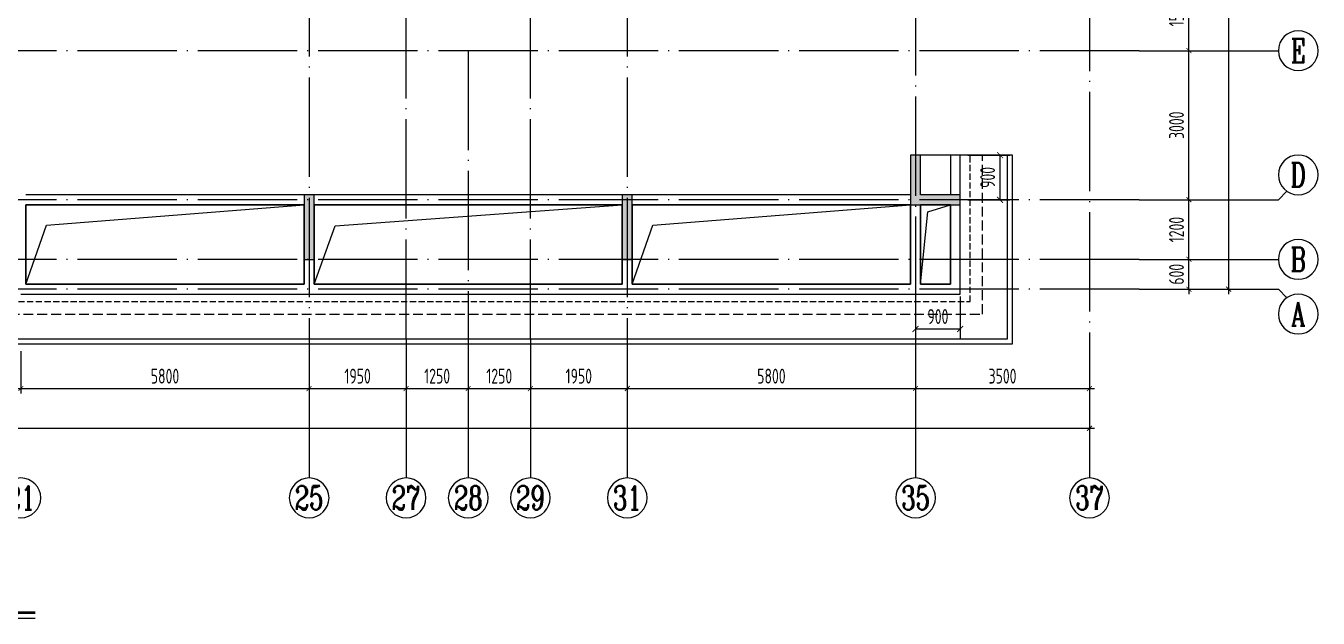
# Model space of a CAD drawing. Extents: x -461650 to 361314, y 245336 to 769729.
# Drawn here: x 17284 to 43284, y 289224 to 301144 of the extents above; entities that cross this region are included whole.
import ezdxf
from ezdxf.enums import TextEntityAlignment as Align

# ---------------------------------------------------------------- set-up
doc = ezdxf.new("R2010")
doc.units = 0
doc.header["$LTSCALE"] = 1000
for name, pattern in [('#P_--_20B1_001_t3$0$DASH', [0.35, 0.25, -0.1]), ('__DASH', [0.35, 0.25, -0.1]), ('DASH', [0.35, 0.25, -0.1]), ('DOTE', [2.42, 2, -0.2, 0.02, -0.2])]:
    doc.linetypes.add(name, pattern=pattern)
doc.layers.get('0').update_dxf_attribs({"linetype": 'CONTINUOUS'})
doc.layers.get('DEFPOINTS').update_dxf_attribs({"linetype": 'CONTINUOUS'})
for name, color, linetype in [('A-AXIS', 1, 'CONTINUOUS'), ('A-DOTE', 10, 'DOTE'), ('AXIS_NUM', 7, 'CONTINUOUS'), ('ROOF', 183, 'CONTINUOUS'), ('S-D洞口', 4, 'CONTINUOUS'), ('S-L主梁线', 4, 'DASH'), ('S-Q墙填充', 252, 'CONTINUOUS'), ('S-Q墙实线', 6, 'CONTINUOUS'), ('S-Q墙标注', 3, 'CONTINUOUS'), ('S-Y一般标注', 3, 'CONTINUOUS'), ('S-引出线', 40, 'CONTINUOUS'), ('看线', 251, 'CONTINUOUS')]:
    doc.layers.add(name, color=color, linetype=linetype)
doc.styles.add('TSSD_Axis', font='complex.shx', dxfattribs={"width": 0.7, "bigfont": 'hztxt.shx'})
doc.styles.add('TSSD_DIMENSION', font='Tssdeng.shx', dxfattribs={"width": 0.7, "bigfont": 'tssdchn.shx'})
doc.styles.add('TSSD_REIN', font='tssdeng.shx', dxfattribs={"width": 0.7, "height": 300, "bigfont": 'tssdchn.shx'})
doc.styles.add('结构文字', font='zstxt.shx', dxfattribs={"width": 0.7, "bigfont": 'zshz.shx'})
doc.dimstyles.new('STRUCK', dxfattribs={"dimtxt": 400, "dimasz": 121, "dimexe": 200, "dimexo": 150, "dimgap": 115, "dimtad": 1, "dimdec": 0, "dimdsep": 46, "dimtxsty": '结构文字', "dimblk": 'ARCHTICK', "dimcen": 400, "dimclrd": 3, "dimclre": 3, "dimclrt": 7, "dimadec": 0, "dimazin": 0, "dimtfac": 1, "dimtdec": 0, "dimtix": 1, "dimtmove": 2, "dimatfit": 3, "dimldrblk": '_DIMX', "dimfxl": 0, "dimtolj": 1, "dimtzin": 0, "dimarcsym": 0})
doc.dimstyles.new('TSSD_100_100', dxfattribs={"dimtxt": 300, "dimasz": 100, "dimexe": 100, "dimexo": 250, "dimgap": 100, "dimtad": 1, "dimdec": 0, "dimzin": 0, "dimdsep": 46, "dimtxsty": 'TSSD_DIMENSION', "dimblk": 'ARCHTICK', "dimcen": 0, "dimdle": 100, "dimclrt": 7, "dimadec": 0, "dimazin": 0, "dimtfac": 1, "dimtdec": 0, "dimtix": 1, "dimtmove": 2, "dimatfit": 3, "dimldrblk": 'ARCHTICK', "dimfxl": 0, "dimtolj": 1, "dimtzin": 0, "dimarcsym": 0})

# ---------------------------------------------------------------- blocks, each defined once
blk = doc.blocks.new('ts_axno')
at = {"color": 0, "linetype": 'ByBlock', "lineweight": -2}
blk.add_circle((0, 0), 0.5, dxfattribs=at)
at = {"color": 0, "linetype": 'ByBlock', "lineweight": -2, "style": 'TSSD_Axis', "width": 0.7}
blk.add_attdef('A', text='', height=0.6, dxfattribs=at).set_placement((0, 0), align=Align.MIDDLE_CENTER)
blk = doc.blocks.new('_ArchTick')
at = {"color": 0, "linetype": 'ByBlock', "const_width": 0.15}
blk.add_lwpolyline([(-0.5, -0.5), (0.5, 0.5)], dxfattribs=at)
blk = doc.blocks.new('*D330')
at = {"layer": 'DEFPOINTS', "color": 0}
for p in [(33100, 3600), (38900, 3600), (38900, 2600)]:
    blk.add_point(p, dxfattribs=at)
at = {"layer": 'S-Y一般标注', "color": 0, "lineweight": -2}
for p, q in [((33100, 3350), (33100, 2500)), ((38900, 3350), (38900, 2500)), ((33000, 2600), (39000, 2600))]:
    blk.add_line(p, q, dxfattribs=at)
at = {"layer": 'S-Y一般标注', "color": 0, "lineweight": -2, "xscale": 100, "yscale": 100, "zscale": 100, "rotation": 180}
blk.add_blockref('_ArchTick', (33100, 2600), dxfattribs=at)
at = {"layer": 'S-Y一般标注', "color": 0, "lineweight": -2, "xscale": 100, "yscale": 100, "zscale": 100}
blk.add_blockref('_ArchTick', (38900, 2600), dxfattribs=at)
at = {"layer": 'S-Y一般标注', "color": 7, "insert": (36000, 2850), "char_height": 300, "attachment_point": 5, "style": 'TSSD_DIMENSION'}
blk.add_mtext('\\A1;5800', dxfattribs=at)
blk = doc.blocks.new('*D331')
at = {"layer": 'DEFPOINTS', "color": 0}
for p in [(42100, 3600), (43350, 3600), (43350, 2600)]:
    blk.add_point(p, dxfattribs=at)
at = {"layer": 'S-Y一般标注', "color": 0, "lineweight": -2}
for p, q in [((42100, 3350), (42100, 2500)), ((43350, 3350), (43350, 2500)), ((42000, 2600), (43450, 2600))]:
    blk.add_line(p, q, dxfattribs=at)
at = {"layer": 'S-Y一般标注', "color": 0, "lineweight": -2, "xscale": 100, "yscale": 100, "zscale": 100, "rotation": 180}
blk.add_blockref('_ArchTick', (42100, 2600), dxfattribs=at)
at = {"layer": 'S-Y一般标注', "color": 0, "lineweight": -2, "xscale": 100, "yscale": 100, "zscale": 100}
blk.add_blockref('_ArchTick', (43350, 2600), dxfattribs=at)
at = {"layer": 'S-Y一般标注', "color": 7, "insert": (42725, 2850), "char_height": 300, "attachment_point": 5, "style": 'TSSD_DIMENSION'}
blk.add_mtext('\\A1;1250', dxfattribs=at)
blk = doc.blocks.new('*D332')
at = {"layer": 'DEFPOINTS', "color": 0}
for p in [(45300, 3600), (51100, 3600), (51100, 2600)]:
    blk.add_point(p, dxfattribs=at)
at = {"layer": 'S-Y一般标注', "color": 0, "lineweight": -2}
for p, q in [((45300, 3350), (45300, 2500)), ((51100, 3350), (51100, 2500)), ((45200, 2600), (51200, 2600))]:
    blk.add_line(p, q, dxfattribs=at)
at = {"layer": 'S-Y一般标注', "color": 0, "lineweight": -2, "xscale": 100, "yscale": 100, "zscale": 100, "rotation": 180}
blk.add_blockref('_ArchTick', (45300, 2600), dxfattribs=at)
at = {"layer": 'S-Y一般标注', "color": 0, "lineweight": -2, "xscale": 100, "yscale": 100, "zscale": 100}
blk.add_blockref('_ArchTick', (51100, 2600), dxfattribs=at)
at = {"layer": 'S-Y一般标注', "color": 7, "insert": (48200, 2850), "char_height": 300, "attachment_point": 5, "style": 'TSSD_DIMENSION'}
blk.add_mtext('\\A1;5800', dxfattribs=at)
blk = doc.blocks.new('*D333')
at = {"layer": 'DEFPOINTS', "color": 0}
for p in [(51100, 3600), (54600, 3600), (54600, 2600)]:
    blk.add_point(p, dxfattribs=at)
at = {"layer": 'S-Y一般标注', "color": 0, "lineweight": -2}
for p, q in [((51100, 3350), (51100, 2500)), ((54600, 3350), (54600, 2500)), ((51000, 2600), (54700, 2600))]:
    blk.add_line(p, q, dxfattribs=at)
at = {"layer": 'S-Y一般标注', "color": 0, "lineweight": -2, "xscale": 100, "yscale": 100, "zscale": 100, "rotation": 180}
blk.add_blockref('_ArchTick', (51100, 2600), dxfattribs=at)
at = {"layer": 'S-Y一般标注', "color": 0, "lineweight": -2, "xscale": 100, "yscale": 100, "zscale": 100}
blk.add_blockref('_ArchTick', (54600, 2600), dxfattribs=at)
at = {"layer": 'S-Y一般标注', "color": 7, "insert": (52850, 2850), "char_height": 300, "attachment_point": 5, "style": 'TSSD_DIMENSION'}
blk.add_mtext('\\A1;3500', dxfattribs=at)
blk = doc.blocks.new('*D334')
at = {"layer": 'DEFPOINTS', "color": 0}
for p in [(4600, 3600), (54600, 3600), (54600, 1800)]:
    blk.add_point(p, dxfattribs=at)
at = {"layer": 'S-Y一般标注', "color": 0, "lineweight": -2}
for p, q in [((4600, 3350), (4600, 1700)), ((54600, 3350), (54600, 1700)), ((4500, 1800), (54700, 1800))]:
    blk.add_line(p, q, dxfattribs=at)
at = {"layer": 'S-Y一般标注', "color": 0, "lineweight": -2, "xscale": 100, "yscale": 100, "zscale": 100, "rotation": 180}
blk.add_blockref('_ArchTick', (4600, 1800), dxfattribs=at)
at = {"layer": 'S-Y一般标注', "color": 0, "lineweight": -2, "xscale": 100, "yscale": 100, "zscale": 100}
blk.add_blockref('_ArchTick', (54600, 1800), dxfattribs=at)
at = {"layer": 'S-Y一般标注', "color": 7, "insert": (29600, 2050), "char_height": 300, "attachment_point": 5, "style": 'TSSD_DIMENSION'}
blk.add_mtext('\\A1;50000', dxfattribs=at)
blk = doc.blocks.new('*D338')
at = {"layer": 'DEFPOINTS', "color": 0}
for p in [(40850, 3600), (42100, 3600), (42100, 2600)]:
    blk.add_point(p, dxfattribs=at)
at = {"layer": 'S-Y一般标注', "color": 0, "lineweight": -2}
for p, q in [((40850, 3350), (40850, 2500)), ((42100, 3350), (42100, 2500)), ((40750, 2600), (42200, 2600))]:
    blk.add_line(p, q, dxfattribs=at)
at = {"layer": 'S-Y一般标注', "color": 0, "lineweight": -2, "xscale": 100, "yscale": 100, "zscale": 100, "rotation": 180}
blk.add_blockref('_ArchTick', (40850, 2600), dxfattribs=at)
at = {"layer": 'S-Y一般标注', "color": 0, "lineweight": -2, "xscale": 100, "yscale": 100, "zscale": 100}
blk.add_blockref('_ArchTick', (42100, 2600), dxfattribs=at)
at = {"layer": 'S-Y一般标注', "color": 7, "insert": (41475, 2850), "char_height": 300, "attachment_point": 5, "style": 'TSSD_DIMENSION'}
blk.add_mtext('\\A1;1250', dxfattribs=at)
blk = doc.blocks.new('*D339')
at = {"layer": 'DEFPOINTS', "color": 0}
for p in [(55600, 5200), (56600, 5200), (55600, 4600)]:
    blk.add_point(p, dxfattribs=at)
at = {"layer": 'S-Y一般标注', "color": 0, "lineweight": -2}
for p, q in [((55850, 5200), (56700, 5200)), ((56600, 5200), (56600, 5300)), ((56600, 4600), (56600, 5200)), ((55850, 4600), (56700, 4600)), ((56600, 4600), (56600, 4500))]:
    blk.add_line(p, q, dxfattribs=at)
at = {"layer": 'S-Y一般标注', "color": 0, "lineweight": -2, "xscale": 100, "yscale": 100, "zscale": 100}
for p, rotation in [((56600, 5200), 270), ((56600, 4600), 90)]:
    blk.add_blockref('_ArchTick', p, dxfattribs=dict(at, rotation=rotation))
at = {"layer": 'S-Y一般标注', "color": 7, "insert": (56350, 4900), "char_height": 300, "attachment_point": 5, "rotation": 90, "style": 'TSSD_DIMENSION'}
blk.add_mtext('\\A1;600', dxfattribs=at)
blk = doc.blocks.new('*D340')
at = {"layer": 'DEFPOINTS', "color": 0}
for p in [(55600, 10900), (56600, 10900), (55600, 9400)]:
    blk.add_point(p, dxfattribs=at)
at = {"layer": 'S-Y一般标注', "color": 0, "lineweight": -2}
for p, q in [((56600, 9300), (56600, 11000)), ((55850, 10900), (56700, 10900)), ((55850, 9400), (56700, 9400))]:
    blk.add_line(p, q, dxfattribs=at)
at = {"layer": 'S-Y一般标注', "color": 0, "lineweight": -2, "xscale": 100, "yscale": 100, "zscale": 100}
for p, rotation in [((56600, 10900), 90), ((56600, 9400), 270)]:
    blk.add_blockref('_ArchTick', p, dxfattribs=dict(at, rotation=rotation))
at = {"layer": 'S-Y一般标注', "color": 7, "insert": (56350, 10150), "char_height": 300, "attachment_point": 5, "rotation": 90, "style": 'TSSD_DIMENSION'}
blk.add_mtext('\\A1;1500', dxfattribs=at)
blk = doc.blocks.new('*D345')
at = {"layer": 'DEFPOINTS', "color": 0}
for p in [(55600, 17150), (57400, 17150), (55600, 4600)]:
    blk.add_point(p, dxfattribs=at)
at = {"layer": 'S-Y一般标注', "color": 0, "lineweight": -2}
for p, q in [((57400, 4500), (57400, 17250)), ((55850, 17150), (57500, 17150)), ((55850, 4600), (57500, 4600))]:
    blk.add_line(p, q, dxfattribs=at)
at = {"layer": 'S-Y一般标注', "color": 0, "lineweight": -2, "xscale": 100, "yscale": 100, "zscale": 100}
for p, rotation in [((57400, 17150), 90), ((57400, 4600), 270)]:
    blk.add_blockref('_ArchTick', p, dxfattribs=dict(at, rotation=rotation))
at = {"layer": 'S-Y一般标注', "color": 7, "insert": (57150, 10875), "char_height": 300, "attachment_point": 5, "rotation": 90, "style": 'TSSD_DIMENSION'}
blk.add_mtext('\\A1;12550', dxfattribs=at)
blk = doc.blocks.new('*D347')
at = {"layer": 'DEFPOINTS', "color": 0}
for p in [(55600, 6400), (56600, 6400), (55600, 5200)]:
    blk.add_point(p, dxfattribs=at)
at = {"layer": 'S-Y一般标注', "color": 0, "lineweight": -2}
for p, q in [((56600, 5100), (56600, 6500)), ((55850, 6400), (56700, 6400)), ((55850, 5200), (56700, 5200))]:
    blk.add_line(p, q, dxfattribs=at)
at = {"layer": 'S-Y一般标注', "color": 0, "lineweight": -2, "xscale": 100, "yscale": 100, "zscale": 100}
for p, rotation in [((56600, 6400), 90), ((56600, 5200), 270)]:
    blk.add_blockref('_ArchTick', p, dxfattribs=dict(at, rotation=rotation))
at = {"layer": 'S-Y一般标注', "color": 7, "insert": (56350, 5800), "char_height": 300, "attachment_point": 5, "rotation": 90, "style": 'TSSD_DIMENSION'}
blk.add_mtext('\\A1;1200', dxfattribs=at)
blk = doc.blocks.new('*D348')
at = {"layer": 'DEFPOINTS', "color": 0}
for p in [(55600, 9400), (56600, 9400), (55600, 6400)]:
    blk.add_point(p, dxfattribs=at)
at = {"layer": 'S-Y一般标注', "color": 0, "lineweight": -2}
for p, q in [((55850, 9400), (56700, 9400)), ((56600, 6300), (56600, 9500)), ((55850, 6400), (56700, 6400))]:
    blk.add_line(p, q, dxfattribs=at)
at = {"layer": 'S-Y一般标注', "color": 0, "lineweight": -2, "xscale": 100, "yscale": 100, "zscale": 100}
for p, rotation in [((56600, 9400), 90), ((56600, 6400), 270)]:
    blk.add_blockref('_ArchTick', p, dxfattribs=dict(at, rotation=rotation))
at = {"layer": 'S-Y一般标注', "color": 7, "insert": (56350, 7900), "char_height": 300, "attachment_point": 5, "rotation": 90, "style": 'TSSD_DIMENSION'}
blk.add_mtext('\\A1;3000', dxfattribs=at)
blk = doc.blocks.new('*D351')
at = {"layer": 'DEFPOINTS', "color": 0}
for p in [(38900, 3600), (40850, 3600), (40850, 2600)]:
    blk.add_point(p, dxfattribs=at)
at = {"layer": 'S-Y一般标注', "color": 0, "lineweight": -2}
for p, q in [((38900, 3350), (38900, 2500)), ((40850, 3350), (40850, 2500)), ((38800, 2600), (40950, 2600))]:
    blk.add_line(p, q, dxfattribs=at)
at = {"layer": 'S-Y一般标注', "color": 0, "lineweight": -2, "xscale": 100, "yscale": 100, "zscale": 100, "rotation": 180}
blk.add_blockref('_ArchTick', (38900, 2600), dxfattribs=at)
at = {"layer": 'S-Y一般标注', "color": 0, "lineweight": -2, "xscale": 100, "yscale": 100, "zscale": 100}
blk.add_blockref('_ArchTick', (40850, 2600), dxfattribs=at)
at = {"layer": 'S-Y一般标注', "color": 7, "insert": (39875, 2850), "char_height": 300, "attachment_point": 5, "style": 'TSSD_DIMENSION'}
blk.add_mtext('\\A1;1950', dxfattribs=at)
blk = doc.blocks.new('*D352')
at = {"layer": 'DEFPOINTS', "color": 0}
for p in [(43350, 3600), (45300, 3600), (45300, 2600)]:
    blk.add_point(p, dxfattribs=at)
at = {"layer": 'S-Y一般标注', "color": 0, "lineweight": -2}
for p, q in [((43350, 3350), (43350, 2500)), ((45300, 3350), (45300, 2500)), ((43250, 2600), (45400, 2600))]:
    blk.add_line(p, q, dxfattribs=at)
at = {"layer": 'S-Y一般标注', "color": 0, "lineweight": -2, "xscale": 100, "yscale": 100, "zscale": 100, "rotation": 180}
blk.add_blockref('_ArchTick', (43350, 2600), dxfattribs=at)
at = {"layer": 'S-Y一般标注', "color": 0, "lineweight": -2, "xscale": 100, "yscale": 100, "zscale": 100}
blk.add_blockref('_ArchTick', (45300, 2600), dxfattribs=at)
at = {"layer": 'S-Y一般标注', "color": 7, "insert": (44325, 2850), "char_height": 300, "attachment_point": 5, "style": 'TSSD_DIMENSION'}
blk.add_mtext('\\A1;1950', dxfattribs=at)
blk = doc.blocks.new('20210729.19002051')
at = {"layer": 'ROOF', "ltscale": 0.8}
for points in [[(0, 3800), (0, 0), (21900, 0), (21900, 1200), (25000, 1200), (25000, 0), (46900, 0), (46900, 3800)], [(100, 3800), (100, 100), (21800, 100), (21800, 1300), (25100, 1300), (25100, 100), (46800, 100), (46800, 3800)], [(46900, 3800), (44850, 3800), (44850, 3000), (27050, 3000)]]:
    blk.add_lwpolyline(points, dxfattribs=at)
at = {"layer": 'ROOF', "linetype": '__DASH', "ltscale": 0.8}
blk.add_lwpolyline([(600, 3800), (600, 600), (21300, 600), (21300, 1800), (25600, 1800), (25600, 600), (46300, 600), (46300, 3800)], dxfattribs=at)
at = {"layer": 'ROOF', "ltscale": 0.8}
for points in [[(27050, 2800), (32650, 2800), (32650, 1200), (27050, 1200)], [(39050, 2800), (32850, 2800), (32850, 1200), (39050, 1200)], [(44850, 2800), (39250, 2800), (39250, 1200), (44850, 1200)]]:
    blk.add_lwpolyline(points, close=True, dxfattribs=at)
at = {"layer": '看线', "color": 202, "linetype": '#P_--_20B1_001_t3$0$DASH', "ltscale": 0.5}
blk.add_lwpolyline([(850, 3800), (850, 850), (21050, 850), (21050, 2050), (25850, 2050), (25850, 850), (46050, 850), (46050, 3800)], dxfattribs=at)
blk = doc.blocks.new('20210729.19003983')
at = {"layer": 'ROOF'}
blk.add_blockref('20210729.19002051', (2250, 0), dxfattribs=at)
blk = doc.blocks.new('*D3027')
at = {"layer": 'DEFPOINTS', "color": 0}
for p in [(35184, 295844), (36084, 295844), (36084, 295044)]:
    blk.add_point(p, dxfattribs=at)
at = {"layer": 'S-Q墙标注', "color": 3, "lineweight": -2}
for p, q in [((35184, 295694), (35184, 294844)), ((36084, 295694), (36084, 294844)), ((35184, 295044), (36084, 295044))]:
    blk.add_line(p, q, dxfattribs=at)
at = {"layer": 'S-Q墙标注', "color": 3, "lineweight": -2, "xscale": 121, "yscale": 121, "zscale": 121, "rotation": 180}
blk.add_blockref('_ArchTick', (35184, 295044), dxfattribs=at)
at = {"layer": 'S-Q墙标注', "color": 3, "lineweight": -2, "xscale": 121, "yscale": 121, "zscale": 121}
blk.add_blockref('_ArchTick', (36084, 295044), dxfattribs=at)
at = {"layer": 'S-Q墙标注', "color": 7, "insert": (35634, 295294), "char_height": 300, "attachment_point": 5, "style": 'TSSD_REIN'}
blk.add_mtext('\\A1;900', dxfattribs=at)
blk = doc.blocks.new('_DIMX')
blk.add_line((-150, 0), (150, 0))
at = {"const_width": 50}
blk.add_lwpolyline([(-70, -70), (70, 70)], dxfattribs=at)
blk = doc.blocks.new('*D3028')
at = {"layer": 'DEFPOINTS', "color": 0}
for p in [(36084, 298544), (36884, 298544), (36084, 297644)]:
    blk.add_point(p, dxfattribs=at)
at = {"layer": 'S-Q墙标注', "color": 3, "lineweight": -2}
for p, q in [((36234, 298544), (37084, 298544)), ((36884, 297644), (36884, 298544)), ((36234, 297644), (37084, 297644))]:
    blk.add_line(p, q, dxfattribs=at)
at = {"layer": 'S-Q墙标注', "color": 3, "lineweight": -2, "xscale": 121, "yscale": 121, "zscale": 121}
for p, rotation in [((36884, 298544), 90), ((36884, 297644), 270)]:
    blk.add_blockref('_ArchTick', p, dxfattribs=dict(at, rotation=rotation))
at = {"layer": 'S-Q墙标注', "color": 7, "insert": (36634, 298094), "char_height": 300, "attachment_point": 5, "rotation": 90, "style": 'TSSD_REIN'}
blk.add_mtext('\\A1;900', dxfattribs=at)
blk = doc.blocks.new('20210726.16395156')
at = {"layer": 'A-AXIS'}
for p, q in [((55600, 9400), (58400, 9400)), ((58400, 6400), (58571.6, 6571.7)), ((55600, 6400), (58400, 6400)), ((55600, 5200), (58400, 5200)), ((55600, 4600), (58400, 4600)), ((58400, 4600), (58571.6, 4428.4)), ((38900, 3600.1), (38900, 800.1)), ((40850, 3600), (40850, 800)), ((42100, 3600), (42100, 800)), ((43350, 3600.1), (43350, 800.1)), ((45300, 3600), (45300, 800)), ((51100, 3600), (51100, 800)), ((54600, 3600), (54600, 800))]:
    blk.add_line(p, q, dxfattribs=at)
at = {"layer": 'A-DOTE'}
for p, q in [((54600, 18249.9), (54600, 3600)), ((38900.2, 13700), (38900, 3600)), ((45299.8, 13700), (45300, 3600)), ((40850, 3600), (40850, 11500)), ((43350, 3600), (43350, 11500)), ((51100, 10900), (51100, 3600)), ((55600, 9400), (3600, 9400)), ((42100, 9400), (42100, 3600)), ((55600, 6400), (3600, 6400)), ((55600, 5200), (3600, 5200)), ((55600, 4600), (3600, 4600))]:
    blk.add_line(p, q, dxfattribs=at)
at = {"layer": 'A-AXIS'}
ref = blk.add_blockref('ts_axno', (58800, 9400), dxfattribs=dict(at, xscale=-800, yscale=800, zscale=800))
ref.add_attrib('B', 'E', dxfattribs={"layer": 'AXIS_NUM', "height": 480, "style": 'TSSD_Axis', "width": 0.7}).set_placement((58800, 9400), align=Align.MIDDLE_CENTER)
ref = blk.add_blockref('ts_axno', (58800, 6900), dxfattribs=dict(at, xscale=-800, yscale=800, zscale=800, rotation=180))
ref.add_attrib('C', 'D', dxfattribs={"layer": 'AXIS_NUM', "height": 480, "style": 'TSSD_Axis', "width": 0.7}).set_placement((58800, 6900), align=Align.MIDDLE_CENTER)
ref = blk.add_blockref('ts_axno', (58800, 5200), dxfattribs=dict(at, xscale=-800, yscale=800, zscale=800))
ref.add_attrib('A', 'B', dxfattribs={"layer": 'AXIS_NUM', "height": 480, "style": 'TSSD_Axis', "width": 0.7}).set_placement((58800, 5200), align=Align.MIDDLE_CENTER)
ref = blk.add_blockref('ts_axno', (58800, 4100), dxfattribs=dict(at, xscale=-800, yscale=800, zscale=800))
ref.add_attrib('F', 'A', dxfattribs={"layer": 'AXIS_NUM', "height": 480, "style": 'TSSD_Axis', "width": 0.7}).set_placement((58800, 4100), align=Align.MIDDLE_CENTER)
ref = blk.add_blockref('ts_axno', (33100, 400), dxfattribs=dict(at, xscale=-800, yscale=800, zscale=800, rotation=180))
ref.add_attrib('13', '21', dxfattribs={"layer": 'AXIS_NUM', "height": 480, "style": 'TSSD_Axis', "width": 0.7}).set_placement((33100, 400), align=Align.MIDDLE_CENTER)
ref = blk.add_blockref('ts_axno', (38900, 400.1), dxfattribs=dict(at, xscale=-800, yscale=800, zscale=800, rotation=180))
ref.add_attrib('17', '25', dxfattribs={"layer": 'AXIS_NUM', "height": 480, "style": 'TSSD_Axis', "width": 0.7}).set_placement((38900, 400.1), align=Align.MIDDLE_CENTER)
ref = blk.add_blockref('ts_axno', (40850, 400), dxfattribs=dict(at, xscale=-800, yscale=800, zscale=800, rotation=180))
ref.add_attrib('8', '27', dxfattribs={"layer": 'AXIS_NUM', "height": 480, "style": 'TSSD_Axis', "width": 0.7}).set_placement((40850, 400), align=Align.MIDDLE_CENTER)
ref = blk.add_blockref('ts_axno', (42100, 400), dxfattribs=dict(at, xscale=-800, yscale=800, zscale=800, rotation=180))
ref.add_attrib('19', '28', dxfattribs={"layer": 'AXIS_NUM', "height": 480, "style": 'TSSD_Axis', "width": 0.7}).set_placement((42100, 400), align=Align.MIDDLE_CENTER)
ref = blk.add_blockref('ts_axno', (43350, 400.1), dxfattribs=dict(at, xscale=-800, yscale=800, zscale=800, rotation=180))
ref.add_attrib('8', '29', dxfattribs={"layer": 'AXIS_NUM', "height": 480, "style": 'TSSD_Axis', "width": 0.7}).set_placement((43350, 400.1), align=Align.MIDDLE_CENTER)
ref = blk.add_blockref('ts_axno', (45300, 400), dxfattribs=dict(at, xscale=-800, yscale=800, zscale=800, rotation=180))
ref.add_attrib('19', '31', dxfattribs={"layer": 'AXIS_NUM', "height": 480, "style": 'TSSD_Axis', "width": 0.7}).set_placement((45300, 400), align=Align.MIDDLE_CENTER)
ref = blk.add_blockref('ts_axno', (51100, 400), dxfattribs=dict(at, xscale=-800, yscale=800, zscale=800, rotation=180))
ref.add_attrib('22', '35', dxfattribs={"layer": 'AXIS_NUM', "height": 480, "style": 'TSSD_Axis', "width": 0.7}).set_placement((51100, 400), align=Align.MIDDLE_CENTER)
ref = blk.add_blockref('ts_axno', (54600, 400), dxfattribs=dict(at, xscale=-800, yscale=800, zscale=800, rotation=180))
ref.add_attrib('23', '37', dxfattribs={"layer": 'AXIS_NUM', "height": 480, "style": 'TSSD_Axis', "width": 0.7}).set_placement((54600, 400), align=Align.MIDDLE_CENTER)
at = {"layer": 'S-Y一般标注'}
for base, p1, p2, picture, middle in [((57400, 17150), (55600, 4600), (55600, 17150), '*D345', (57150, 10875)), ((56600, 10900), (55600, 9400), (55600, 10900), '*D340', (56350, 10150)), ((56600, 9400), (55600, 6400), (55600, 9400), '*D348', (56350, 7900)), ((56600, 6400), (55600, 5200), (55600, 6400), '*D347', (56350, 5800)), ((56600, 5200), (55600, 4600), (55600, 5200), '*D339', (56350, 4900))]:
    dim = blk.add_linear_dim(base=base, p1=p1, p2=p2, angle=90, dimstyle='TSSD_100_100', dxfattribs=at)
    dim.commit()
    dim.dimension.update_dxf_attribs({"geometry": picture, "text_midpoint": middle})
for base, p1, p2, picture, middle in [((54600, 1800), (4600, 3600), (54600, 3600), '*D334', (29600, 2050)), ((38900, 2600.1), (33100, 3600), (38900, 3600.1), '*D330', (36000, 2850.1)), ((40850, 2600.1), (38900, 3600.1), (40850, 3600.1), '*D351', (39875, 2850.1)), ((42100, 2600.1), (40850, 3600.1), (42100, 3600.1), '*D338', (41475, 2850.1)), ((43350, 2600.1), (42100, 3600.1), (43350, 3600.1), '*D331', (42725, 2850.1)), ((45300, 2600.1), (43350, 3600.1), (45300, 3600.1), '*D352', (44325, 2850.1)), ((51100, 2600), (45300, 3600), (51100, 3600), '*D332', (48200, 2850)), ((54600, 2600), (51100, 3600), (54600, 3600), '*D333', (52850, 2850))]:
    dim = blk.add_linear_dim(base=base, p1=p1, p2=p2, dimstyle='TSSD_100_100', dxfattribs=at)
    dim.commit()
    dim.dimension.update_dxf_attribs({"geometry": picture, "text_midpoint": middle})

msp = doc.modelspace()

# ---------------------------------------------------------------- hatches: boundary and pattern name
at = {"layer": 'S-Q墙填充'}
h = msp.add_hatch(color=252, dxfattribs=at)
h.dxf.hatch_style = 1
h.paths.add_polyline_path([(35084.18, 297544.49), (36084.18, 297544.49), (36084.18, 297744.49), (35284.18, 297744.49), (35284.18, 298544.49), (35084.18, 298544.49)])
h = msp.add_hatch(color=252, dxfattribs=at)
h.dxf.hatch_style = 1
h.paths.add_polyline_path([(23084.21, 296444.48), (23084.21, 297744.49), (22884.21, 297744.49), (22884.21, 296444.48)])
h = msp.add_hatch(color=252, dxfattribs=at)
h.dxf.hatch_style = 1
h.paths.add_polyline_path([(29484.18, 296444.48), (29484.18, 297744.49), (29284.18, 297744.49), (29284.18, 296444.48)])

# ---------------------------------------------------------------- linework, layer by layer
at = {"layer": 'S-D洞口', "color": 5}
for points in [[(17284.21, 295944.65), (22884.21, 295944.65), (22884.21, 297544.49), (17284.21, 297544.49), (17284.21, 295944.65), (17698.99, 297129.71), (22884.21, 297544.49)], [(23084.21, 295944.65), (29284.18, 295944.65), (29284.18, 297544.49), (23084.21, 297544.49), (23084.21, 295944.65), (23508.1, 297120.59), (29284.18, 297544.49)], [(29484.18, 295944.65), (35084.18, 295944.65), (35084.18, 297544.49), (29484.18, 297544.49), (29484.18, 295944.65), (29898.96, 297129.71), (35084.18, 297544.49)], [(35284.18, 295944.65), (35884.18, 295944.65), (35884.18, 297544.49), (35284.18, 297544.49), (35284.18, 295944.65), (35429.63, 297399.04), (35884.18, 297544.49)]]:
    msp.add_lwpolyline(points, dxfattribs=at)
at = {"layer": 'S-L主梁线', "linetype": 'ByBlock', "lineweight": 18}
for p, q in [((35884.19, 298544.49), (35884.18, 297744.49)), ((36084.19, 298544.49), (35884.19, 298544.49)), ((36084.18, 297744.49), (36084.19, 298544.49)), ((22884.21, 297744.49), (17284.21, 297744.49)), ((29284.18, 297744.49), (23084.21, 297744.49)), ((35084.18, 297744.49), (29484.18, 297744.49)), ((17284.21, 295944.65), (17284.21, 297544.49)), ((17284.21, 297544.49), (22884.21, 297544.49)), ((23084.21, 297544.49), (29284.18, 297544.49)), ((29484.18, 297544.49), (35084.18, 297544.49)), ((35084.18, 297544.49), (35084.18, 295944.65)), ((35284.18, 295944.65), (35284.18, 297544.49)), ((35884.18, 297544.49), (35884.16, 295944.65)), ((36084.16, 295744.65), (36084.18, 297544.49)), ((22884.21, 296444.48), (22884.21, 295944.65)), ((23084.21, 295944.65), (23084.21, 296444.48)), ((29284.18, 296444.48), (29284.18, 295944.65)), ((29484.18, 295944.65), (29484.18, 296444.48)), ((22884.21, 295944.65), (17284.21, 295944.65)), ((29284.18, 295944.65), (23084.21, 295944.65)), ((35084.18, 295944.65), (29484.18, 295944.65)), ((35884.16, 295944.65), (35284.18, 295944.65)), ((17184.21, 295744.65), (22984.21, 295744.65)), ((22984.21, 295744.65), (29384.18, 295744.65)), ((29384.18, 295744.65), (35184.18, 295744.65)), ((35184.18, 295744.65), (36084.16, 295744.65))]:
    msp.add_line(p, q, dxfattribs=at)
at = {"layer": 'S-Q墙实线'}
for points in [[(35084.18, 297544.49), (36084.18, 297544.49), (36084.18, 297744.49), (35284.18, 297744.49), (35284.18, 298544.49), (35084.18, 298544.49)], [(23084.21, 296444.48), (23084.21, 297744.49), (22884.21, 297744.49), (22884.21, 296444.48)], [(29484.18, 296444.48), (29484.18, 297744.49), (29284.18, 297744.49), (29284.18, 296444.48)]]:
    msp.add_lwpolyline(points, close=True, dxfattribs=at)
at = {"layer": 'S-引出线', "color": 3, "const_width": 56}
msp.add_lwpolyline([(9895.61, 289335.58), (17472.78, 289335.58)], dxfattribs=at)
at = {"layer": 'S-引出线', "color": 3}
msp.add_lwpolyline([(9895.61, 289223.58), (17472.78, 289223.58)], dxfattribs=at)

# ---------------------------------------------------------------- block references
at = {"layer": 'A-DOTE'}
msp.add_blockref('20210726.16395156', (-15915.8, 291244.44), dxfattribs=at)
at = {"layer": 'ROOF'}
msp.add_blockref('20210729.19003983', (-12015.82, 294744.49), dxfattribs=at)

# ---------------------------------------------------------------- dimensions: what is measured, and where the dimension line sits
at = {"layer": 'S-Q墙标注'}
dim = msp.add_linear_dim(base=(36884.19, 298544.49), p1=(36084.19, 297644.49), p2=(36084.19, 298544.49), angle=90, dimstyle='STRUCK', override={"dimtxt": 300, "dimgap": 100, "dimtxsty": 'TSSD_REIN'}, dxfattribs=at)
dim.commit()
dim.dimension.update_dxf_attribs({"geometry": '*D3028', "text_midpoint": (36634.19, 298094.49)})
dim = msp.add_linear_dim(base=(36084.18, 295044.49), p1=(35184.2, 295844.49), p2=(36084.18, 295844.49), dimstyle='STRUCK', override={"dimtxt": 300, "dimgap": 100, "dimtxsty": 'TSSD_REIN'}, dxfattribs=at)
dim.commit()
dim.dimension.update_dxf_attribs({"geometry": '*D3027', "text_midpoint": (35634.19, 295294.49)})

doc.saveas('drawing.dxf')
